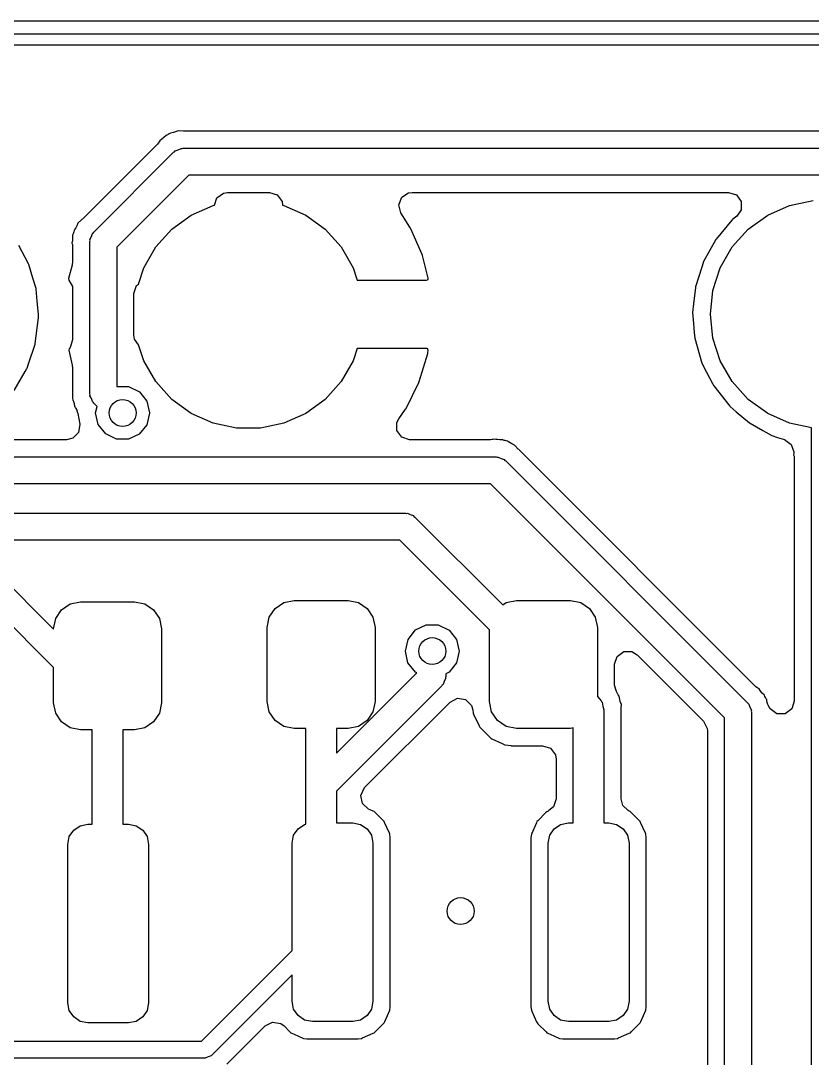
# Model space of a CAD drawing. Extents: x 3.59 to 5.68, y -3.55 to -1.66.
# Drawn here: x 4.1148 to 4.3461, y -1.9595 to -1.6563 of the extents above; entities that cross this region are included whole.
import ezdxf

# ---------------------------------------------------------------- set-up
doc = ezdxf.new("R2010")
doc.units = 0
doc.header["$MEASUREMENT"] = 0
doc.layers.add('BLACK', color=7, linetype='CONTINUOUS')

msp = doc.modelspace()

# ---------------------------------------------------------------- linework, layer by layer
at = {"layer": 'BLACK', "linetype": 'CONTINUOUS'}
for p, q in [((3.70556, -1.65635), (5.55596, -1.65635)), ((5.55596, -1.66029), (3.70556, -1.66029)), ((3.78682, -1.66334), (5.47471, -1.66334)), ((4.16082, -1.68851), (4.15999, -1.68883)), ((4.16239, -1.68859), (4.16082, -1.68851)), ((4.16259, -1.68859), (4.16239, -1.68859)), ((4.36409, -1.68859), (4.16259, -1.68859)), ((4.15525, -1.69178), (4.15503, -1.69202)), ((4.15545, -1.69142), (4.15525, -1.69178)), ((4.15617, -1.6909), (4.15545, -1.69142)), ((4.15664, -1.6905), (4.15617, -1.6909)), ((4.15727, -1.68987), (4.15664, -1.6905)), ((4.15765, -1.68972), (4.15727, -1.68987)), ((4.15791, -1.68955), (4.15765, -1.68972)), ((4.1582, -1.68943), (4.15791, -1.68955)), ((4.15853, -1.68919), (4.1582, -1.68943)), ((4.1594, -1.689), (4.15853, -1.68919)), ((4.15999, -1.68883), (4.1594, -1.689)), ((4.15473, -1.69241), (4.13283, -1.71431)), ((4.13614, -1.7181), (4.15947, -1.69477)), ((4.15503, -1.69202), (4.15473, -1.69241)), ((4.15947, -1.69477), (4.15976, -1.69462)), ((4.15976, -1.69462), (4.15994, -1.69437)), ((4.15994, -1.69437), (4.16082, -1.69408)), ((4.16082, -1.69408), (4.16164, -1.69366)), ((4.16164, -1.69366), (4.16195, -1.69371)), ((4.16195, -1.69371), (4.16226, -1.69361)), ((4.16226, -1.69361), (4.36578, -1.69361)), ((4.16389, -1.70149), (4.14286, -1.72251)), ((4.36415, -1.70149), (4.16389, -1.70149)), ((4.17208, -1.70811), (4.17403, -1.7067)), ((4.17403, -1.7067), (4.17523, -1.70651)), ((4.17523, -1.70651), (4.18744, -1.70651)), ((4.18744, -1.70651), (4.18973, -1.70725)), ((4.22611, -1.70795), (4.22813, -1.70664)), ((4.22813, -1.70664), (4.22913, -1.70651)), ((4.22913, -1.70651), (4.32159, -1.70651)), ((4.32159, -1.70651), (4.32388, -1.70725)), ((4.1714, -1.71022), (4.17208, -1.70811)), ((4.18973, -1.70725), (4.19114, -1.7092)), ((4.19114, -1.7092), (4.19131, -1.71022)), ((4.22524, -1.71019), (4.22611, -1.70795)), ((4.32388, -1.70725), (4.3253, -1.7092)), ((4.3253, -1.7092), (4.3253, -1.71161)), ((4.33943, -1.7103), (4.34628, -1.70885)), ((4.1646, -1.71315), (4.17099, -1.7103)), ((4.17099, -1.7103), (4.1714, -1.71022)), ((4.19131, -1.71022), (4.19168, -1.7103)), ((4.19168, -1.7103), (4.19807, -1.71315)), ((4.22586, -1.71252), (4.22524, -1.71019)), ((4.22853, -1.71664), (4.22586, -1.71252)), ((4.3253, -1.71161), (4.32403, -1.71344)), ((4.33304, -1.71315), (4.33943, -1.7103)), ((4.13152, -1.7155), (4.13115, -1.71631)), ((4.13268, -1.71445), (4.13152, -1.7155)), ((4.13283, -1.71431), (4.13268, -1.71445)), ((4.15894, -1.71726), (4.1646, -1.71315)), ((4.19807, -1.71315), (4.20373, -1.71726)), ((4.3226, -1.71465), (4.31799, -1.72014)), ((4.32272, -1.7145), (4.3226, -1.71465)), ((4.3226, -1.71465), (4.3226, -1.71465)), ((4.32287, -1.71438), (4.32272, -1.7145)), ((4.32403, -1.71344), (4.32287, -1.71438)), ((4.32287, -1.71438), (4.32287, -1.71438)), ((4.32738, -1.71726), (4.33304, -1.71315)), ((4.13014, -1.7186), (4.12997, -1.71898)), ((4.12997, -1.71898), (4.12997, -1.71987)), ((4.1302, -1.7183), (4.13014, -1.7186)), ((4.13031, -1.718), (4.1302, -1.7183)), ((4.13038, -1.7176), (4.13031, -1.718)), ((4.1306, -1.71726), (4.13038, -1.7176)), ((4.13086, -1.71685), (4.1306, -1.71726)), ((4.1306, -1.71726), (4.1306, -1.71726)), ((4.13115, -1.71631), (4.13086, -1.71685)), ((4.13546, -1.71944), (4.13574, -1.71857)), ((4.13574, -1.71857), (4.136, -1.71838)), ((4.136, -1.71838), (4.13614, -1.7181)), ((4.15426, -1.72246), (4.15894, -1.71726)), ((4.20373, -1.71726), (4.20841, -1.72246)), ((4.22868, -1.71693), (4.22853, -1.71664)), ((4.23206, -1.72469), (4.22868, -1.71693)), ((4.3227, -1.72246), (4.32738, -1.71726)), ((4.11709, -1.72739), (4.11425, -1.72206)), ((4.12992, -1.72048), (4.12978, -1.72136)), ((4.12978, -1.72136), (4.12989, -1.72176)), ((4.12989, -1.72176), (4.1299, -1.72209)), ((4.1299, -1.72209), (4.12997, -1.72257)), ((4.12997, -1.71987), (4.12992, -1.72048)), ((4.13499, -1.72088), (4.13509, -1.72058)), ((4.13499, -1.76533), (4.13499, -1.72088)), ((4.13504, -1.72027), (4.13546, -1.71944)), ((4.13509, -1.72058), (4.13504, -1.72027)), ((4.31787, -1.72028), (4.31423, -1.7269)), ((4.31799, -1.72014), (4.31787, -1.72028)), ((4.12997, -1.72257), (4.12997, -1.72675)), ((4.14286, -1.72251), (4.14286, -1.76328)), ((4.15076, -1.72852), (4.15426, -1.72246)), ((4.20841, -1.72246), (4.21191, -1.72852)), ((4.23216, -1.725), (4.23206, -1.72469)), ((4.23382, -1.7316), (4.23216, -1.725)), ((4.3192, -1.72852), (4.3227, -1.72246)), ((4.11714, -1.72758), (4.11709, -1.72739)), ((4.11836, -1.7316), (4.11714, -1.72758)), ((4.11714, -1.72758), (4.11714, -1.72758)), ((4.12983, -1.72779), (4.12874, -1.73171)), ((4.12997, -1.72675), (4.12983, -1.72779)), ((4.31417, -1.72708), (4.31376, -1.72839)), ((4.31423, -1.7269), (4.31417, -1.72708)), ((4.31417, -1.72708), (4.31417, -1.72708)), ((4.1492, -1.73332), (4.15076, -1.72852)), ((4.21191, -1.72852), (4.21308, -1.73213)), ((4.31376, -1.72839), (4.31195, -1.73409)), ((4.31704, -1.73517), (4.3192, -1.72852)), ((4.11927, -1.73462), (4.11836, -1.7316)), ((4.12874, -1.73171), (4.12884, -1.73219)), ((4.12884, -1.73219), (4.12988, -1.73401)), ((4.12988, -1.73401), (4.12997, -1.73481)), ((4.14788, -1.73603), (4.14863, -1.73374)), ((4.14863, -1.73374), (4.1492, -1.73332)), ((4.21308, -1.73213), (4.23333, -1.73213)), ((4.23333, -1.73213), (4.2338, -1.73198)), ((4.2338, -1.73198), (4.23382, -1.7316)), ((4.31195, -1.73409), (4.31193, -1.73428)), ((4.11929, -1.73481), (4.11927, -1.73462)), ((4.11963, -1.73833), (4.11929, -1.73481)), ((4.11929, -1.73481), (4.11929, -1.73481)), ((4.12997, -1.73481), (4.12997, -1.74955)), ((4.14788, -1.74202), (4.14788, -1.73603)), ((4.31193, -1.73428), (4.31139, -1.73908)), ((4.31193, -1.73428), (4.31193, -1.73428)), ((4.31631, -1.74213), (4.31704, -1.73517)), ((4.12001, -1.74213), (4.11963, -1.73833)), ((4.31139, -1.73908), (4.31111, -1.74159)), ((4.11904, -1.7507), (4.11999, -1.74321)), ((4.11999, -1.74321), (4.12001, -1.74213)), ((4.14787, -1.74213), (4.14788, -1.74202)), ((4.14788, -1.74224), (4.14787, -1.74213)), ((4.14788, -1.74823), (4.14788, -1.74224)), ((4.31111, -1.74159), (4.31138, -1.74483)), ((4.31704, -1.74909), (4.31631, -1.74213)), ((4.31138, -1.74483), (4.3116, -1.74745)), ((4.14807, -1.74944), (4.14788, -1.74823)), ((4.3116, -1.74745), (4.31174, -1.74911)), ((4.31174, -1.74911), (4.31382, -1.75637)), ((4.3192, -1.75574), (4.31704, -1.74909)), ((4.11707, -1.75662), (4.11898, -1.75088)), ((4.11898, -1.75088), (4.11904, -1.7507)), ((4.11898, -1.75088), (4.11898, -1.75088)), ((4.12891, -1.75227), (4.1289, -1.75264)), ((4.12922, -1.75184), (4.12891, -1.75227)), ((4.12997, -1.74955), (4.12922, -1.75184)), ((4.14923, -1.75104), (4.14807, -1.74944)), ((4.15076, -1.75574), (4.14923, -1.75104)), ((4.21308, -1.75213), (4.21191, -1.75574)), ((4.23351, -1.75213), (4.21308, -1.75213)), ((4.23372, -1.75218), (4.23351, -1.75213)), ((4.23377, -1.75223), (4.23372, -1.75218)), ((4.23387, -1.75274), (4.23377, -1.75223)), ((4.1289, -1.75264), (4.12987, -1.75698)), ((4.23126, -1.76173), (4.23372, -1.75362)), ((4.23372, -1.75362), (4.23379, -1.75331)), ((4.23379, -1.75331), (4.23387, -1.75274)), ((4.11609, -1.75887), (4.11657, -1.75802)), ((4.11657, -1.75802), (4.11666, -1.75786)), ((4.11657, -1.75802), (4.11657, -1.75802)), ((4.11666, -1.75786), (4.11707, -1.75662)), ((4.12987, -1.75698), (4.12997, -1.75784)), ((4.12997, -1.75784), (4.12997, -1.76499)), ((4.15426, -1.7618), (4.15076, -1.75574)), ((4.21191, -1.75574), (4.20841, -1.7618)), ((4.31382, -1.75637), (4.31517, -1.759)), ((4.3227, -1.7618), (4.3192, -1.75574)), ((4.11293, -1.76442), (4.11609, -1.75887)), ((4.31517, -1.759), (4.31689, -1.76235)), ((4.14286, -1.76328), (4.14631, -1.76328)), ((4.14631, -1.76328), (4.14947, -1.7648)), ((4.15894, -1.767), (4.15426, -1.7618)), ((4.20841, -1.7618), (4.20373, -1.767)), ((4.22739, -1.76962), (4.23114, -1.76202)), ((4.23114, -1.76202), (4.23126, -1.76173)), ((4.31689, -1.76235), (4.31727, -1.76308)), ((4.31727, -1.76308), (4.32196, -1.76899)), ((4.32738, -1.767), (4.3227, -1.7618)), ((4.1299, -1.76635), (4.12988, -1.76676)), ((4.12988, -1.76676), (4.13003, -1.76714)), ((4.12996, -1.76519), (4.1299, -1.76635)), ((4.1299, -1.76635), (4.1299, -1.76635)), ((4.12997, -1.76499), (4.12996, -1.76519)), ((4.13003, -1.76714), (4.13003, -1.76714)), ((4.13003, -1.76714), (4.1302, -1.76759)), ((4.1302, -1.76759), (4.13037, -1.76818)), ((4.13509, -1.76563), (4.13499, -1.76533)), ((4.13504, -1.76594), (4.13509, -1.76563)), ((4.13546, -1.76676), (4.13504, -1.76594)), ((4.13574, -1.76764), (4.13546, -1.76676)), ((4.14947, -1.7648), (4.15165, -1.76754)), ((4.15165, -1.76754), (4.15243, -1.77096)), ((4.1646, -1.77111), (4.15894, -1.767)), ((4.20373, -1.767), (4.19807, -1.77111)), ((4.33304, -1.77111), (4.32738, -1.767)), ((4.13037, -1.76818), (4.13056, -1.76905)), ((4.13056, -1.76905), (4.1308, -1.76938)), ((4.1308, -1.76938), (4.13094, -1.76968)), ((4.13094, -1.76968), (4.13117, -1.77012)), ((4.13117, -1.77012), (4.13125, -1.77031)), ((4.13125, -1.77031), (4.13119, -1.77034)), ((4.13119, -1.77034), (4.13149, -1.7711)), ((4.136, -1.76783), (4.13574, -1.76764)), ((4.13614, -1.76811), (4.136, -1.76783)), ((4.13711, -1.76908), (4.13614, -1.76811)), ((4.13668, -1.77094), (4.13711, -1.76908)), ((4.22525, -1.77264), (4.22723, -1.76989)), ((4.22723, -1.76989), (4.22739, -1.76962)), ((4.32196, -1.76899), (4.3221, -1.76912)), ((4.3221, -1.76912), (4.3221, -1.76912)), ((4.3221, -1.76912), (4.32384, -1.77059)), ((4.32384, -1.77059), (4.32771, -1.77388)), ((4.13149, -1.7711), (4.13204, -1.77424)), ((4.13745, -1.77436), (4.13668, -1.77094)), ((4.15243, -1.77098), (4.15164, -1.7744)), ((4.15243, -1.77096), (4.15243, -1.77098)), ((4.17099, -1.77396), (4.1646, -1.77111)), ((4.19807, -1.77111), (4.19168, -1.77396)), ((4.22471, -1.77371), (4.22525, -1.77264)), ((4.33943, -1.77396), (4.33304, -1.77111)), ((4.13171, -1.77663), (4.13003, -1.77836)), ((4.13204, -1.77424), (4.13171, -1.77663)), ((4.13963, -1.7771), (4.13745, -1.77436)), ((4.15164, -1.7744), (4.14945, -1.77713)), ((4.17784, -1.77541), (4.17099, -1.77396)), ((4.18483, -1.77541), (4.17784, -1.77541)), ((4.19168, -1.77396), (4.18483, -1.77541)), ((4.22471, -1.77612), (4.22471, -1.77371)), ((4.22612, -1.77807), (4.22471, -1.77612)), ((4.32771, -1.77388), (4.32787, -1.77398)), ((4.32787, -1.77398), (4.32787, -1.77398)), ((4.32787, -1.77398), (4.33163, -1.77608)), ((4.33163, -1.77608), (4.33429, -1.77757)), ((4.34583, -1.77532), (4.33943, -1.77396)), ((4.34583, -2.00907), (4.34583, -1.77532)), ((4.1282, -1.77881), (4.10821, -1.77881)), ((4.13003, -1.77836), (4.1282, -1.77881)), ((4.14278, -1.77863), (4.13963, -1.7771)), ((4.14629, -1.77864), (4.14278, -1.77863)), ((4.14945, -1.77713), (4.14629, -1.77864)), ((4.22841, -1.77881), (4.22612, -1.77807)), ((4.25204, -1.77881), (4.22841, -1.77881)), ((4.25252, -1.77875), (4.25204, -1.77881)), ((4.25285, -1.77873), (4.25252, -1.77875)), ((4.25325, -1.77863), (4.25285, -1.77873)), ((4.25365, -1.77869), (4.25325, -1.77863)), ((4.25413, -1.77877), (4.25365, -1.77869)), ((4.25365, -1.77869), (4.25365, -1.77869)), ((4.25474, -1.77881), (4.25413, -1.77877)), ((4.25563, -1.77881), (4.25474, -1.77881)), ((4.25601, -1.77898), (4.25563, -1.77881)), ((4.25631, -1.77905), (4.25601, -1.77898)), ((4.25661, -1.77916), (4.25631, -1.77905)), ((4.25701, -1.77922), (4.25661, -1.77916)), ((4.25735, -1.77945), (4.25701, -1.77922)), ((4.25776, -1.77971), (4.25735, -1.77945)), ((4.25735, -1.77945), (4.25735, -1.77945)), ((4.2583, -1.78), (4.25776, -1.77971)), ((4.33429, -1.77757), (4.33593, -1.7781)), ((4.33593, -1.7781), (4.33799, -1.77877)), ((4.33799, -1.77877), (4.33994, -1.78018)), ((4.25864, -1.78016), (4.2583, -1.78)), ((4.2587, -1.78018), (4.25864, -1.78016)), ((4.25911, -1.78036), (4.2587, -1.78018)), ((4.25938, -1.78067), (4.25911, -1.78036)), ((4.26016, -1.78153), (4.25938, -1.78067)), ((4.2603, -1.78168), (4.26016, -1.78153)), ((4.32952, -1.8509), (4.2603, -1.78168)), ((4.33994, -1.78018), (4.34064, -1.78236)), ((4.34068, -1.78277), (4.34062, -1.78317)), ((4.34064, -1.78236), (4.34066, -1.78236)), ((4.34066, -1.78236), (4.34067, -1.78242)), ((4.34067, -1.78242), (4.34068, -1.78247)), ((4.34068, -1.78247), (4.34067, -1.78258)), ((4.34067, -1.78258), (4.34068, -1.78277)), ((4.05417, -1.78383), (4.25373, -1.78383)), ((4.25373, -1.78383), (4.25403, -1.78393)), ((4.25403, -1.78393), (4.25434, -1.78388)), ((4.25434, -1.78388), (4.25517, -1.7843)), ((4.25517, -1.7843), (4.25604, -1.78459)), ((4.25604, -1.78459), (4.25623, -1.78484)), ((4.25623, -1.78484), (4.25651, -1.78499)), ((4.25651, -1.78499), (4.32717, -1.85564)), ((4.34062, -1.78317), (4.34073, -1.78357)), ((4.34073, -1.78357), (4.34074, -1.7839)), ((4.34074, -1.7839), (4.34081, -1.78439)), ((4.34081, -1.78439), (4.34081, -1.85519)), ((4.2521, -1.79171), (4.05254, -1.79171)), ((4.32044, -1.86006), (4.2521, -1.79171)), ((4.04753, -1.80022), (4.22719, -1.80022)), ((4.22719, -1.80022), (4.2275, -1.80032)), ((4.2275, -1.80032), (4.22781, -1.80027)), ((4.22781, -1.80027), (4.22863, -1.80069)), ((4.22863, -1.80069), (4.22951, -1.80098)), ((4.22951, -1.80098), (4.22969, -1.80123)), ((4.22969, -1.80123), (4.22998, -1.80138)), ((4.22998, -1.80138), (4.25565, -1.82705)), ((4.22556, -1.8081), (4.04515, -1.8081)), ((4.25177, -1.83431), (4.22556, -1.8081)), ((4.10449, -1.81426), (4.12441, -1.83418)), ((4.12441, -1.84532), (4.10007, -1.82098)), ((4.12672, -1.82849), (4.12927, -1.82678)), ((4.12927, -1.82678), (4.13228, -1.82618)), ((4.13228, -1.82618), (4.14803, -1.82618)), ((4.14803, -1.82618), (4.15104, -1.82678)), ((4.15104, -1.82678), (4.1536, -1.82849)), ((4.18741, -1.83065), (4.18912, -1.82809)), ((4.18912, -1.82809), (4.19167, -1.82639)), ((4.19167, -1.82639), (4.19469, -1.82579)), ((4.19469, -1.82579), (4.21043, -1.82579)), ((4.21043, -1.82579), (4.21345, -1.82639)), ((4.21345, -1.82639), (4.216, -1.82809)), ((4.216, -1.82809), (4.21771, -1.83065)), ((4.25565, -1.82705), (4.25663, -1.82639)), ((4.25663, -1.82639), (4.25965, -1.82579)), ((4.25965, -1.82579), (4.27539, -1.82579)), ((4.27539, -1.82579), (4.27841, -1.82639)), ((4.27841, -1.82639), (4.28096, -1.82809)), ((4.28096, -1.82809), (4.28267, -1.83065)), ((4.12441, -1.83406), (4.12501, -1.83104)), ((4.12501, -1.83104), (4.12672, -1.82849)), ((4.1536, -1.82849), (4.15531, -1.83104)), ((4.15531, -1.83104), (4.15591, -1.83406)), ((4.18681, -1.83366), (4.18741, -1.83065)), ((4.21771, -1.83065), (4.21831, -1.83366)), ((4.28267, -1.83065), (4.28327, -1.83366)), ((4.12441, -1.83418), (4.12441, -1.83406)), ((4.15591, -1.83406), (4.15591, -1.85571)), ((4.18681, -1.85531), (4.18681, -1.83366)), ((4.21831, -1.83366), (4.21831, -1.85531)), ((4.23014, -1.83439), (4.23329, -1.83288)), ((4.23329, -1.83288), (4.2368, -1.83288)), ((4.2368, -1.83288), (4.23995, -1.8344)), ((4.25177, -1.85531), (4.25177, -1.83431)), ((4.28327, -1.83366), (4.28327, -1.85387)), ((4.22717, -1.84054), (4.22795, -1.83713)), ((4.22795, -1.83713), (4.23014, -1.83439)), ((4.23995, -1.8344), (4.24213, -1.83714)), ((4.24213, -1.83714), (4.24291, -1.84056)), ((4.22794, -1.84396), (4.22717, -1.84054)), ((4.24291, -1.84058), (4.24212, -1.84399)), ((4.24291, -1.84056), (4.24291, -1.84058)), ((4.28829, -1.84441), (4.28903, -1.84212)), ((4.28903, -1.84212), (4.29098, -1.8407)), ((4.29098, -1.8407), (4.29339, -1.8407)), ((4.29339, -1.8407), (4.29494, -1.84165)), ((4.29494, -1.84165), (4.31428, -1.86099)), ((4.12441, -1.85571), (4.12441, -1.84532)), ((4.23012, -1.8467), (4.22794, -1.84396)), ((4.24212, -1.84399), (4.23993, -1.84673)), ((4.28829, -1.85048), (4.28829, -1.84441)), ((4.20706, -1.87039), (4.23054, -1.84691)), ((4.23054, -1.84691), (4.23012, -1.8467)), ((4.23851, -1.84942), (4.23822, -1.85029)), ((4.23893, -1.8486), (4.23851, -1.84942)), ((4.23898, -1.84798), (4.23888, -1.84828)), ((4.23888, -1.84828), (4.23893, -1.8486)), ((4.23993, -1.84673), (4.23898, -1.84718)), ((4.23898, -1.84718), (4.23898, -1.84798)), ((4.23782, -1.85076), (4.20706, -1.88153)), ((4.23797, -1.85048), (4.23782, -1.85076)), ((4.23822, -1.85029), (4.23797, -1.85048)), ((4.28884, -1.85235), (4.28829, -1.85048)), ((4.28887, -1.85238), (4.28884, -1.85235)), ((4.28902, -1.85276), (4.28887, -1.85238)), ((4.32991, -1.85119), (4.32952, -1.8509)), ((4.33015, -1.85142), (4.32991, -1.85119)), ((4.33051, -1.85162), (4.33015, -1.85142)), ((4.33086, -1.8521), (4.33051, -1.85162)), ((4.33103, -1.85234), (4.33086, -1.8521)), ((4.33143, -1.85281), (4.33103, -1.85234)), ((4.18741, -1.85833), (4.18681, -1.85531)), ((4.21526, -1.88043), (4.24025, -1.85544)), ((4.21831, -1.85531), (4.21771, -1.85833)), ((4.24025, -1.85544), (4.24239, -1.85435)), ((4.24239, -1.85435), (4.24477, -1.85472)), ((4.24477, -1.85472), (4.24647, -1.85643)), ((4.25237, -1.85833), (4.25177, -1.85531)), ((4.28327, -1.85387), (4.28389, -1.8545)), ((4.28389, -1.8545), (4.28437, -1.85514)), ((4.28437, -1.85514), (4.2845, -1.85525)), ((4.2845, -1.85525), (4.28452, -1.85534)), ((4.28452, -1.85534), (4.28466, -1.85553)), ((4.28466, -1.85553), (4.2849, -1.85661)), ((4.28916, -1.85297), (4.28902, -1.85276)), ((4.28926, -1.85315), (4.28916, -1.85297)), ((4.28936, -1.85339), (4.28926, -1.85315)), ((4.2896, -1.85372), (4.28936, -1.85339)), ((4.2898, -1.85467), (4.2896, -1.85372)), ((4.28997, -1.85525), (4.2898, -1.85467)), ((4.29032, -1.85615), (4.28997, -1.85525)), ((4.33206, -1.85344), (4.33143, -1.85281)), ((4.33221, -1.85382), (4.33206, -1.85344)), ((4.33238, -1.85408), (4.33221, -1.85382)), ((4.33251, -1.85437), (4.33238, -1.85408)), ((4.33275, -1.8547), (4.33251, -1.85437)), ((4.33283, -1.8551), (4.33275, -1.8547)), ((4.33293, -1.85557), (4.33283, -1.8551)), ((4.34081, -1.85519), (4.34006, -1.85748)), ((4.12501, -1.85872), (4.12441, -1.85571)), ((4.15591, -1.85571), (4.15531, -1.85872)), ((4.18912, -1.86088), (4.18741, -1.85833)), ((4.21771, -1.85833), (4.216, -1.86088)), ((4.24647, -1.85643), (4.24687, -1.85769)), ((4.24687, -1.85769), (4.247, -1.8587)), ((4.25408, -1.86088), (4.25237, -1.85833)), ((4.2849, -1.85661), (4.28521, -1.85768)), ((4.28521, -1.85768), (4.28521, -1.89075)), ((4.29023, -1.85782), (4.29026, -1.85725)), ((4.29023, -1.85803), (4.29023, -1.85782)), ((4.29023, -1.88377), (4.29023, -1.85803)), ((4.29026, -1.85725), (4.29032, -1.85615)), ((4.32717, -1.85564), (4.32731, -1.85592)), ((4.32731, -1.85592), (4.32757, -1.85611)), ((4.32757, -1.85611), (4.32785, -1.85699)), ((4.32785, -1.85699), (4.32827, -1.85781)), ((4.32827, -1.85781), (4.32822, -1.85812)), ((4.32822, -1.85812), (4.32832, -1.85843)), ((4.32832, -1.85843), (4.32832, -2.04657)), ((4.33311, -1.85616), (4.33293, -1.85557)), ((4.33327, -1.85659), (4.33311, -1.85616)), ((4.33376, -1.85748), (4.33327, -1.85659)), ((4.3357, -1.8589), (4.33376, -1.85748)), ((4.34006, -1.85748), (4.33811, -1.8589)), ((4.12672, -1.86128), (4.12501, -1.85872)), ((4.12927, -1.86298), (4.12672, -1.86128)), ((4.1536, -1.86128), (4.15104, -1.86298)), ((4.15531, -1.85872), (4.1536, -1.86128)), ((4.19167, -1.86259), (4.18912, -1.86088)), ((4.216, -1.86088), (4.21345, -1.86259)), ((4.247, -1.8587), (4.24713, -1.85897)), ((4.24713, -1.85897), (4.24713, -1.85897)), ((4.24713, -1.85897), (4.24872, -1.86239)), ((4.25663, -1.86259), (4.25408, -1.86088)), ((4.31428, -1.86099), (4.31538, -1.86314)), ((4.32044, -2.0482), (4.32044, -1.86006)), ((4.33811, -1.8589), (4.3357, -1.8589)), ((4.13228, -1.86358), (4.12927, -1.86298)), ((4.13566, -1.86358), (4.13228, -1.86358)), ((4.13566, -1.89114), (4.13566, -1.86358)), ((4.14803, -1.86358), (4.14466, -1.86358)), ((4.14466, -1.86358), (4.14466, -1.89114)), ((4.15104, -1.86298), (4.14803, -1.86358)), ((4.19469, -1.86319), (4.19167, -1.86259)), ((4.19806, -1.86319), (4.19469, -1.86319)), ((4.19806, -1.89113), (4.19806, -1.86319)), ((4.21043, -1.86319), (4.20706, -1.86319)), ((4.20706, -1.86319), (4.20706, -1.87039)), ((4.21345, -1.86259), (4.21043, -1.86319)), ((4.24872, -1.86239), (4.24892, -1.86282)), ((4.24892, -1.86282), (4.25214, -1.86604)), ((4.25965, -1.86319), (4.25663, -1.86259)), ((4.27539, -1.86319), (4.25965, -1.86319)), ((4.27621, -1.86303), (4.27539, -1.86319)), ((4.27621, -1.89075), (4.27621, -1.86303)), ((4.31538, -1.86314), (4.31543, -1.86375)), ((4.31543, -1.86375), (4.31543, -2.04786)), ((4.25214, -1.86604), (4.25245, -1.86618)), ((4.25245, -1.86618), (4.25245, -1.86618)), ((4.25245, -1.86618), (4.25544, -1.86758)), ((4.25544, -1.86758), (4.25626, -1.86796)), ((4.25626, -1.86796), (4.25719, -1.86808)), ((4.25719, -1.86808), (4.25801, -1.86819)), ((4.25801, -1.86819), (4.25801, -1.86819)), ((4.25801, -1.86819), (4.25813, -1.86821)), ((4.25813, -1.86821), (4.25855, -1.86821)), ((4.25855, -1.86821), (4.26729, -1.86821)), ((4.26729, -1.86821), (4.26958, -1.86895)), ((4.26958, -1.86895), (4.271, -1.8709)), ((4.271, -1.8709), (4.27119, -1.87211)), ((4.27119, -1.87211), (4.27119, -1.88377)), ((4.20706, -1.88153), (4.20706, -1.89075)), ((4.21413, -1.88279), (4.21526, -1.88043)), ((4.21464, -1.88514), (4.21413, -1.88279)), ((4.21644, -1.88675), (4.21464, -1.88514)), ((4.27119, -1.88377), (4.27044, -1.88606)), ((4.29076, -1.88572), (4.29023, -1.88377)), ((4.29229, -1.8871), (4.29076, -1.88572)), ((4.21685, -1.88693), (4.21644, -1.88675)), ((4.21776, -1.88734), (4.21685, -1.88693)), ((4.21809, -1.88748), (4.21776, -1.88734)), ((4.21776, -1.88734), (4.21776, -1.88734)), ((4.21834, -1.88774), (4.21809, -1.88748)), ((4.22072, -1.8901), (4.21834, -1.88774)), ((4.21834, -1.88774), (4.21834, -1.88774)), ((4.26825, -1.88775), (4.26589, -1.89012)), ((4.26851, -1.88749), (4.26825, -1.88775)), ((4.26825, -1.88775), (4.26825, -1.88775)), ((4.26887, -1.88733), (4.26851, -1.88749)), ((4.26895, -1.88727), (4.26887, -1.88733)), ((4.26913, -1.88714), (4.26895, -1.88727)), ((4.27044, -1.88606), (4.26912, -1.88713)), ((4.26912, -1.88713), (4.26913, -1.88714)), ((4.29227, -1.88713), (4.29229, -1.8871)), ((4.29253, -1.88732), (4.29227, -1.88713)), ((4.29255, -1.88733), (4.29253, -1.88732)), ((4.29256, -1.88734), (4.29255, -1.88733)), ((4.29289, -1.88748), (4.29256, -1.88734)), ((4.29256, -1.88734), (4.29256, -1.88734)), ((4.29315, -1.88774), (4.29289, -1.88748)), ((4.29552, -1.8901), (4.29315, -1.88774)), ((4.29315, -1.88774), (4.29315, -1.88774)), ((4.13027, -1.89287), (4.13219, -1.89159)), ((4.13219, -1.89159), (4.13445, -1.89114)), ((4.13445, -1.89114), (4.13566, -1.89114)), ((4.14466, -1.89114), (4.14626, -1.89114)), ((4.14626, -1.89114), (4.14852, -1.89159)), ((4.14852, -1.89159), (4.15044, -1.89287)), ((4.19582, -1.89248), (4.19774, -1.8912)), ((4.19774, -1.8912), (4.19806, -1.89113)), ((4.20706, -1.89075), (4.21181, -1.89075)), ((4.21181, -1.89075), (4.21407, -1.8912)), ((4.21407, -1.8912), (4.21599, -1.89248)), ((4.22097, -1.89036), (4.22072, -1.8901)), ((4.22112, -1.89069), (4.22097, -1.89036)), ((4.2225, -1.89381), (4.22112, -1.89069)), ((4.22112, -1.89069), (4.22112, -1.89069)), ((4.26546, -1.89077), (4.26399, -1.8941)), ((4.26549, -1.8907), (4.26546, -1.89077)), ((4.26563, -1.89037), (4.26549, -1.8907)), ((4.26549, -1.8907), (4.26549, -1.8907)), ((4.26589, -1.89012), (4.26563, -1.89037)), ((4.26589, -1.89012), (4.26589, -1.89012)), ((4.27063, -1.89248), (4.27254, -1.8912)), ((4.27254, -1.8912), (4.2748, -1.89075)), ((4.2748, -1.89075), (4.27621, -1.89075)), ((4.28521, -1.89075), (4.28661, -1.89075)), ((4.28661, -1.89075), (4.28887, -1.8912)), ((4.28887, -1.8912), (4.29079, -1.89248)), ((4.29577, -1.89036), (4.29552, -1.8901)), ((4.29592, -1.89069), (4.29577, -1.89036)), ((4.29731, -1.89381), (4.29592, -1.89069)), ((4.29592, -1.89069), (4.29592, -1.89069)), ((4.12854, -1.89705), (4.12899, -1.89479)), ((4.12899, -1.89479), (4.13027, -1.89287)), ((4.15044, -1.89287), (4.15172, -1.89479)), ((4.15172, -1.89479), (4.15217, -1.89705)), ((4.19409, -1.89665), (4.19454, -1.89439)), ((4.19454, -1.89439), (4.19582, -1.89248)), ((4.21599, -1.89248), (4.21727, -1.89439)), ((4.21727, -1.89439), (4.21772, -1.89665)), ((4.22262, -1.89408), (4.2225, -1.89381)), ((4.22274, -1.89503), (4.22262, -1.89408)), ((4.26399, -1.8941), (4.26388, -1.89503)), ((4.2689, -1.89665), (4.26935, -1.89439)), ((4.26935, -1.89439), (4.27063, -1.89248)), ((4.29079, -1.89248), (4.29207, -1.89439)), ((4.29207, -1.89439), (4.29252, -1.89665)), ((4.29743, -1.89408), (4.29731, -1.89381)), ((4.29754, -1.89503), (4.29743, -1.89408)), ((4.12854, -1.94331), (4.12854, -1.89705)), ((4.15217, -1.89705), (4.15217, -1.94331)), ((4.19409, -1.92806), (4.19409, -1.89665)), ((4.21772, -1.89665), (4.21772, -1.94291)), ((4.22274, -1.94454), (4.22274, -1.89503)), ((4.26388, -1.89503), (4.26388, -1.94454)), ((4.2689, -1.94291), (4.2689, -1.89665)), ((4.29252, -1.89665), (4.29252, -1.94291)), ((4.29754, -1.94454), (4.29754, -1.89503)), ((4.16763, -1.95454), (4.19409, -1.92806)), ((4.19409, -1.93514), (4.17043, -1.95881)), ((4.19409, -1.94291), (4.19409, -1.93514)), ((4.12899, -1.94557), (4.12854, -1.94331)), ((4.15217, -1.94331), (4.15172, -1.94557)), ((4.19454, -1.94517), (4.19409, -1.94291)), ((4.21772, -1.94291), (4.21727, -1.94517)), ((4.26935, -1.94517), (4.2689, -1.94291)), ((4.29252, -1.94291), (4.29207, -1.94517)), ((4.13027, -1.94748), (4.12899, -1.94557)), ((4.15172, -1.94557), (4.15044, -1.94748)), ((4.19582, -1.94709), (4.19454, -1.94517)), ((4.21727, -1.94517), (4.21599, -1.94709)), ((4.22194, -1.94703), (4.22263, -1.94547)), ((4.22263, -1.94547), (4.22274, -1.94454)), ((4.26388, -1.94454), (4.26399, -1.94549)), ((4.26399, -1.94549), (4.26411, -1.94576)), ((4.26411, -1.94576), (4.26411, -1.94576)), ((4.26411, -1.94576), (4.2655, -1.94888)), ((4.27063, -1.94709), (4.26935, -1.94517)), ((4.29207, -1.94517), (4.29079, -1.94709)), ((4.29674, -1.94703), (4.29743, -1.94547)), ((4.29743, -1.94547), (4.29754, -1.94454)), ((4.13219, -1.94876), (4.13027, -1.94748)), ((4.13445, -1.94921), (4.13219, -1.94876)), ((4.14626, -1.94921), (4.13445, -1.94921)), ((4.14852, -1.94876), (4.14626, -1.94921)), ((4.15044, -1.94748), (4.14852, -1.94876)), ((4.18623, -1.95011), (4.18837, -1.94901)), ((4.18837, -1.94901), (4.19075, -1.94939)), ((4.19075, -1.94939), (4.19174, -1.9501)), ((4.19774, -1.94837), (4.19582, -1.94709)), ((4.2, -1.94882), (4.19774, -1.94837)), ((4.21181, -1.94882), (4.2, -1.94882)), ((4.21407, -1.94837), (4.21181, -1.94882)), ((4.21599, -1.94709), (4.21407, -1.94837)), ((4.21838, -1.9518), (4.22073, -1.94945)), ((4.22073, -1.94945), (4.22098, -1.94919)), ((4.22073, -1.94945), (4.22073, -1.94945)), ((4.22098, -1.94919), (4.22114, -1.94883)), ((4.22114, -1.94883), (4.22194, -1.94703)), ((4.2655, -1.94888), (4.26564, -1.94921)), ((4.26564, -1.94921), (4.2659, -1.94946)), ((4.2659, -1.94946), (4.2659, -1.94946)), ((4.2659, -1.94946), (4.26827, -1.95183)), ((4.27254, -1.94837), (4.27063, -1.94709)), ((4.2748, -1.94882), (4.27254, -1.94837)), ((4.28661, -1.94882), (4.2748, -1.94882)), ((4.28887, -1.94837), (4.28661, -1.94882)), ((4.29079, -1.94709), (4.28887, -1.94837)), ((4.29318, -1.9518), (4.29553, -1.94945)), ((4.29553, -1.94945), (4.29578, -1.94919)), ((4.29553, -1.94945), (4.29553, -1.94945)), ((4.29578, -1.94919), (4.29595, -1.94883)), ((4.29595, -1.94883), (4.29674, -1.94703)), ((4.17504, -1.9613), (4.18623, -1.95011)), ((4.19174, -1.9501), (4.19347, -1.95183)), ((4.19347, -1.95183), (4.19347, -1.95183)), ((4.19347, -1.95183), (4.19372, -1.95208)), ((4.19372, -1.95208), (4.19405, -1.95223)), ((4.19405, -1.95223), (4.19405, -1.95223)), ((4.19405, -1.95223), (4.19578, -1.95299)), ((4.21465, -1.95361), (4.21778, -1.95222)), ((4.21778, -1.95222), (4.21811, -1.95207)), ((4.21778, -1.95222), (4.21778, -1.95222)), ((4.21811, -1.95207), (4.21838, -1.9518)), ((4.26827, -1.95183), (4.26827, -1.95183)), ((4.26827, -1.95183), (4.26852, -1.95208)), ((4.26852, -1.95208), (4.26885, -1.95223)), ((4.26885, -1.95223), (4.26885, -1.95223)), ((4.26885, -1.95223), (4.27058, -1.95299)), ((4.28946, -1.95361), (4.29258, -1.95222)), ((4.29258, -1.95222), (4.29291, -1.95207)), ((4.29258, -1.95222), (4.29258, -1.95222)), ((4.29291, -1.95207), (4.29318, -1.9518)), ((4.10344, -1.95454), (4.16763, -1.95454)), ((4.19578, -1.95299), (4.19744, -1.95373)), ((4.19744, -1.95373), (4.19838, -1.95384)), ((4.19838, -1.95384), (4.21343, -1.95384)), ((4.21343, -1.95384), (4.21439, -1.95373)), ((4.21439, -1.95373), (4.21465, -1.95361)), ((4.21465, -1.95361), (4.21465, -1.95361)), ((4.27058, -1.95299), (4.27225, -1.95373)), ((4.27225, -1.95373), (4.27318, -1.95384)), ((4.27318, -1.95384), (4.28824, -1.95384)), ((4.28824, -1.95384), (4.28919, -1.95373)), ((4.28919, -1.95373), (4.28946, -1.95361)), ((4.28946, -1.95361), (4.28946, -1.95361)), ((4.16866, -1.95954), (4.1024, -1.95954)), ((4.16961, -1.95915), (4.16866, -1.95954)), ((4.16866, -1.95954), (4.16866, -1.95954)), ((4.16866, -1.95954), (4.16866, -1.95954)), ((4.17043, -1.95881), (4.16961, -1.95915)), ((4.17043, -1.95881), (4.17043, -1.95881)), ((4.17043, -1.95881), (4.17043, -1.95881))]:
    msp.add_line(p, q, dxfattribs=at)
at = {"layer": 'BLACK'}
for centre in [(4.14456, -1.77096), (4.23504, -1.84056), (4.24331, -1.91654)]:
    msp.add_circle(centre, 0.00394, dxfattribs=at)

doc.saveas('drawing.dxf')
